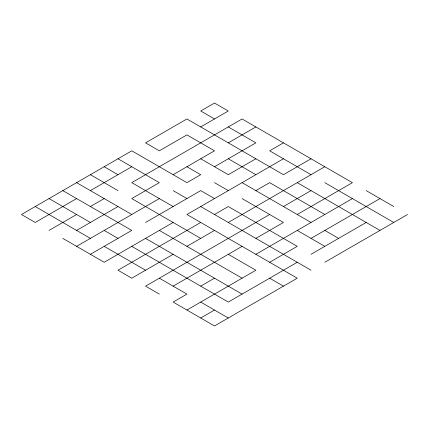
<?xml version="1.0" encoding="UTF-8"?>
<svg xmlns="http://www.w3.org/2000/svg" width="429" height="429" viewBox="0 0 429 429"><rect width="100%" height="100%" fill="white"/><g stroke="black" fill="none" stroke-linecap="round" stroke-linejoin="round"><path stroke-width="0.64" d="M76.609 198.579L35.237 222.463L21.45 214.5L131.762 150.81L186.921 182.657L200.713 174.694L186.921 166.731M90.396 190.615L131.762 166.731M200.713 126.925L228.287 111.004L214.5 103.046L200.713 111.004L214.5 118.967M49.029 230.421L76.609 214.5M90.396 206.537L104.188 198.579M76.609 230.421L117.975 206.537M173.134 174.694L214.5 150.81L186.921 134.888L159.341 150.81L145.554 142.852L186.921 118.967L283.446 174.694L311.025 158.773M228.287 142.852L255.866 126.925M76.609 246.343L159.341 198.579M214.5 166.731L255.866 142.852L228.287 126.925M90.396 254.306L131.762 230.421L62.816 190.615M145.554 222.463L200.713 190.615L214.5 198.579M255.866 158.773L228.287 174.694L200.713 158.773M283.446 142.852L269.659 150.81L311.025 174.694M173.134 222.463L104.188 262.269L62.816 238.385M283.446 158.773L186.921 214.5L297.238 278.19L214.5 325.954L173.134 302.075L186.921 294.112L159.341 278.19M200.713 222.463L117.975 270.227L131.762 278.19L173.134 254.306M214.5 214.5L228.287 206.537L297.238 246.343L269.659 262.269M255.866 190.615L269.659 182.657L324.812 214.5M186.921 246.343L214.5 230.421M228.287 222.463L324.812 166.731M269.659 214.5L145.554 286.148L159.341 294.112M283.446 206.537L311.025 190.615M173.134 286.148L242.079 246.343M255.866 238.385L283.446 222.463L242.079 198.579M297.238 214.5L352.391 182.657L242.079 118.967L131.762 182.657L173.134 206.537M200.713 286.148L214.5 278.19M255.866 254.306L352.391 198.579M186.921 310.033L255.866 270.227L228.287 254.306M311.025 238.385L379.971 198.579M200.713 317.996L214.5 310.033M297.238 262.269L228.287 302.075L131.762 246.343M311.025 254.306L366.184 222.463M324.812 262.269L407.55 214.5M366.184 190.615L393.763 206.537M324.812 182.657L393.763 222.463M297.238 182.657L379.971 230.421M228.287 158.773L255.866 174.694M242.079 182.657L311.025 222.463M324.812 230.421L338.604 238.385M214.5 182.657L228.287 190.615M297.238 230.421L324.812 246.343M117.975 158.773L159.341 182.657L131.762 198.579L200.713 238.385M173.134 190.615L186.921 198.579M200.713 206.537L311.025 270.227M104.188 166.731L117.975 174.694M90.396 174.694L117.975 190.615M269.659 278.19L283.446 286.148M76.609 182.657L131.762 214.5M159.341 230.421L242.079 278.19M145.554 238.385L242.079 294.112M49.029 198.579L90.396 222.463M104.188 230.421L117.975 238.385M35.237 206.537L90.396 238.385M104.188 246.343L145.554 270.227M200.713 302.075L228.287 317.996"/></g></svg>
